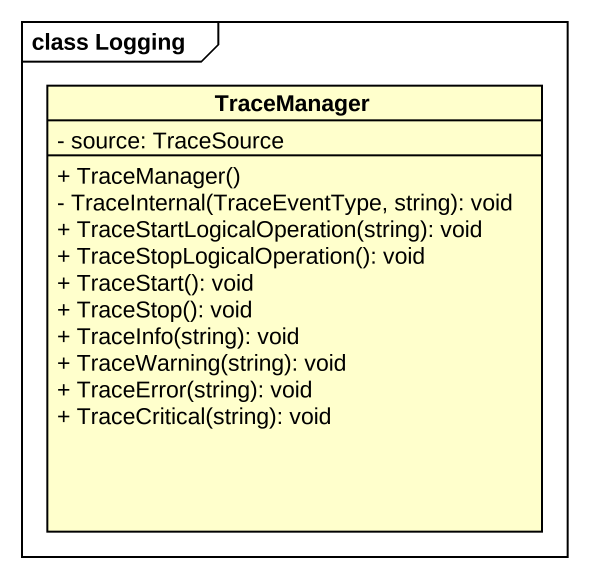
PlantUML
@startuml
mainframe class Logging
hide circle
hide empty members
skinparam classAttributeIconSize 0
class TraceManager {
  - source: TraceSource
  + TraceManager()
  - TraceInternal(TraceEventType, string): void
  + TraceStartLogicalOperation(string): void
  + TraceStopLogicalOperation(): void
  + TraceStart(): void
  + TraceStop(): void
  + TraceInfo(string): void
  + TraceWarning(string): void
  + TraceError(string): void
  + TraceCritical(string): void
}
@enduml
